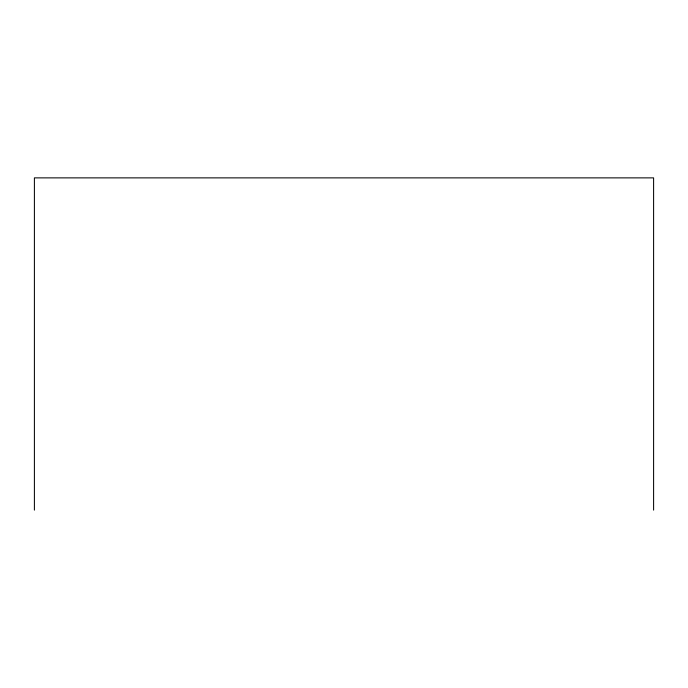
<?xml version="1.0" encoding="UTF-8"?>
<svg xmlns="http://www.w3.org/2000/svg" width="688" height="688" viewBox="0 0 688 688"><rect width="100%" height="100%" fill="white"/><g stroke="black" fill="none" stroke-linecap="round" stroke-linejoin="round"><path stroke-width="1.03" d="M653.6 510.126L653.6 177.874L34.4 177.874L34.4 510.126"/></g></svg>
